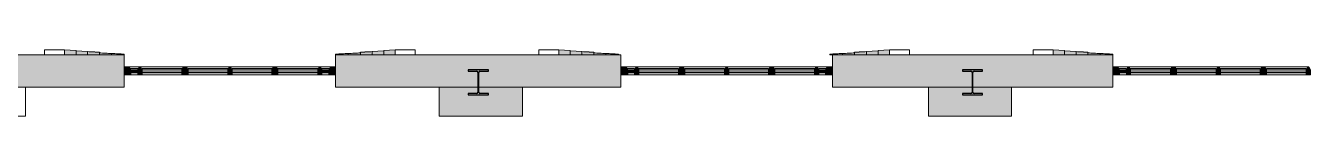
# Model space of a CAD drawing. Header units: inches. Extents: x -3598 to -1628, y -3458 to -206.
# Drawn here: x -3184 to -2675, y -238 to -212 of the extents above; entities that cross this region are included whole.
import ezdxf

# ---------------------------------------------------------------- set-up
doc = ezdxf.new("R2010")
doc.units = ezdxf.units.IN
doc.header["$MEASUREMENT"] = 0
for name, color, linetype, lineweight in [('A-GLAZ-CURT', 52, 'Continuous', 13), ('A-GLAZ-CWMG', 51, 'Continuous', 13), ('A-WALL', 113, 'Continuous', 13), ('A-WALL-PATT', 111, 'Continuous', 13), ('I-WALL', 2, 'Continuous', 13), ('S-COLS', 52, 'Continuous', 13)]:
    doc.layers.add(name, color=color, linetype=linetype, lineweight=lineweight)

# ---------------------------------------------------------------- blocks, each defined once
blk = doc.blocks.new('_STL - Column - W Shape - 2017v1 - W10x39-1513825-MEZZANINE - CAD')
at = {"layer": 'S-COLS'}
blk.add_hatch(color=130, dxfattribs=at).paths.add_polyline_path([(-4, -4.96), (3.99, -4.96), (3.99, -4.43), (0.66, -4.43), (0.31, -4.28), (0.16, -3.93), (0.16, 3.93), (0.31, 4.28), (0.66, 4.43), (3.99, 4.43), (3.99, 4.96), (-4, 4.96), (-4, 4.43), (-0.66, 4.43), (-0.31, 4.28), (-0.16, 3.93), (-0.16, -3.93), (-0.31, -4.28), (-0.66, -4.43), (-4, -4.43)], flags=0)
at = {"layer": 'S-COLS', "color": 253, "lineweight": 25}
for p, q in [((3.99, 4.96), (-4, 4.96)), ((-4, 4.96), (-4, 4.43)), ((-4, 4.43), (-0.66, 4.43)), ((-0.16, 3.93), (-0.16, -3.93)), ((0.16, -3.93), (0.16, 3.93)), ((0.66, 4.43), (3.99, 4.43)), ((3.99, 4.43), (3.99, 4.96)), ((-0.66, -4.43), (-4, -4.43)), ((-4, -4.43), (-4, -4.96)), ((-4, -4.96), (3.99, -4.96)), ((3.99, -4.43), (0.66, -4.43)), ((3.99, -4.96), (3.99, -4.43))]:
    blk.add_line(p, q, dxfattribs=at)
for centre, start, end in [((-0.66, 3.93), 0, 90), ((0.66, 3.93), 90, 180), ((-0.66, -3.93), 270, 0), ((0.66, -3.93), 180, 270)]:
    blk.add_arc(centre, 0.5, start, end, dxfattribs=at)
blk = doc.blocks.new('15830016-STRUCT_MARTINEZ-MOORE_CENTRAL_v2018_rvt-1-MEZZANINE - CAD')
at = {"color": 250, "lineweight": 13}
for p in [(-3004.4, -224.64), (-2808.4, -224.64)]:
    blk.add_blockref('_STL - Column - W Shape - 2017v1 - W10x39-1513825-MEZZANINE - CAD', p, dxfattribs=at)
blk = doc.blocks.new('ws129 - ws1-512933-MEZZANINE - CAD')
at = {"layer": 'A-WALL', "lineweight": 20}
h = blk.add_hatch(color=10, dxfattribs=at)
h.paths.add_polyline_path([(-2776.44, -213.64), (-2771.93, -213.64), (-2771.93, -211.89), (-2776.44, -211.64)], flags=0)
h.paths.add_polyline_path([(-2649.87, -213.64), (-2645.35, -213.64), (-2645.35, -211.64), (-2649.87, -211.89), (-2649.87, -212.14)], flags=0)
h = blk.add_hatch(color=10, dxfattribs=at)
h.paths.add_polyline_path([(-2771.93, -213.64), (-2767.33, -213.64), (-2767.33, -212.39), (-2771.93, -212.14)], flags=0)
h.paths.add_polyline_path([(-2654.46, -213.64), (-2649.87, -213.64), (-2649.87, -212.14), (-2654.46, -212.39)], flags=0)
h = blk.add_hatch(color=10, dxfattribs=at)
h.paths.add_polyline_path([(-2767.33, -213.64), (-2762.63, -213.64), (-2762.63, -212.64), (-2767.33, -212.39)], flags=0)
h.paths.add_polyline_path([(-2659.16, -213.64), (-2654.46, -213.64), (-2654.46, -212.39), (-2659.16, -212.64)], flags=0)
h = blk.add_hatch(color=10, dxfattribs=at)
h.paths.add_polyline_path([(-2762.63, -213.64), (-2757.81, -213.64), (-2757.81, -213.14), (-2762.63, -212.89)], flags=0)
h.paths.add_polyline_path([(-2663.98, -213.64), (-2659.16, -213.64), (-2659.16, -212.89), (-2663.98, -213.14)], flags=0)
h = blk.add_hatch(color=10, dxfattribs=at)
h.paths.add_polyline_path([(-2757.81, -213.64), (-2752.81, -213.64), (-2752.81, -213.39), (-2757.81, -213.14)], flags=0)
h.paths.add_polyline_path([(-2668.98, -213.64), (-2663.98, -213.64), (-2663.98, -213.14), (-2668.98, -213.39)], flags=0)
for p, q in [((-2784.4, -211.64), (-2784.4, -213.64)), ((-2784.4, -213.64), (-2784.4, -211.64)), ((-2776.44, -211.64), (-2784.4, -211.64)), ((-2784.4, -213.64), (-2784.4, -212.52)), ((-2776.44, -211.64), (-2776.44, -213.64)), ((-2771.93, -212.14), (-2771.93, -211.89)), ((-2771.93, -213.64), (-2771.93, -212.14)), ((-2771.93, -212.14), (-2771.93, -213.64)), ((-2767.33, -213.64), (-2767.33, -212.39)), ((-2767.33, -212.39), (-2767.33, -213.64)), ((-2764.98, -212.52), (-2764.4, -212.52)), ((-2762.63, -213.64), (-2762.63, -212.64)), ((-2762.63, -212.89), (-2762.63, -213.64)), ((-2757.81, -213.64), (-2757.81, -213.14)), ((-2757.81, -213.14), (-2757.81, -213.64)), ((-2752.81, -213.64), (-2752.81, -213.39)), ((-2668.98, -213.39), (-2668.98, -213.64)), ((-2663.98, -213.14), (-2663.98, -213.64)), ((-2663.98, -213.64), (-2663.98, -213.14)), ((-2659.16, -212.64), (-2659.16, -213.64)), ((-2659.16, -213.64), (-2659.16, -212.89)), ((-2657.4, -212.52), (-2656.81, -212.52)), ((-2654.46, -212.39), (-2654.46, -213.64)), ((-2654.46, -213.64), (-2654.46, -212.39)), ((-2649.87, -211.89), (-2649.87, -212.14)), ((-2649.87, -212.14), (-2649.87, -213.64)), ((-2649.87, -213.64), (-2649.87, -212.14)), ((-2645.35, -213.64), (-2645.35, -211.64)), ((-2637.4, -211.64), (-2645.35, -211.64)), ((-2637.4, -213.64), (-2637.4, -211.64)), ((-2637.4, -211.64), (-2637.4, -213.64)), ((-2637.4, -212.52), (-2637.4, -213.64)), ((-2776.44, -213.64), (-2771.93, -213.64)), ((-2771.93, -213.64), (-2767.33, -213.64)), ((-2767.33, -213.64), (-2762.63, -213.64)), ((-2762.63, -213.64), (-2757.81, -213.64)), ((-2757.81, -213.64), (-2752.81, -213.64)), ((-2668.98, -213.64), (-2663.98, -213.64)), ((-2663.98, -213.64), (-2659.16, -213.64)), ((-2659.16, -213.64), (-2654.46, -213.64)), ((-2654.46, -213.64), (-2649.87, -213.64)), ((-2649.87, -213.64), (-2645.35, -213.64))]:
    blk.add_line(p, q, dxfattribs=at)
at = {"layer": 'A-WALL', "lineweight": 20, "flags": 128}
for points in [[(-2771.93, -211.89), (-2774.18, -211.77), (-2776.44, -211.64)], [(-2767.33, -212.39), (-2769.63, -212.27), (-2771.93, -212.14)], [(-2649.87, -212.14), (-2652.17, -212.27), (-2654.46, -212.39)], [(-2645.35, -211.64), (-2647.61, -211.77), (-2649.87, -211.89)]]:
    blk.add_lwpolyline(points, dxfattribs=at)
at = {"layer": 'A-WALL', "lineweight": 20}
for points in [[(-2762.63, -212.64), (-2763.41, -212.6), (-2764.98, -212.52), (-2766.54, -212.43), (-2767.33, -212.39)], [(-2757.81, -213.14), (-2758.61, -213.1), (-2760.22, -213.02), (-2761.83, -212.93), (-2762.63, -212.89)], [(-2752.81, -213.39), (-2753.64, -213.35), (-2755.31, -213.27), (-2756.97, -213.18), (-2757.81, -213.14)], [(-2663.98, -213.14), (-2664.82, -213.18), (-2666.49, -213.27), (-2668.15, -213.35), (-2668.98, -213.39)], [(-2659.16, -212.89), (-2659.96, -212.93), (-2661.57, -213.02), (-2663.18, -213.1), (-2663.98, -213.14)], [(-2654.46, -212.39), (-2655.25, -212.43), (-2656.81, -212.52), (-2658.38, -212.6), (-2659.16, -212.64)]]:
    blk.add_open_spline(points, degree=3, dxfattribs=at)
blk = doc.blocks.new('ws130 - ws1-513030-MEZZANINE - CAD')
at = {"layer": 'A-WALL', "lineweight": 20}
h = blk.add_hatch(color=10, dxfattribs=at)
h.paths.add_polyline_path([(-2972.44, -213.64), (-2967.93, -213.64), (-2967.93, -211.89), (-2972.44, -211.64)], flags=0)
h.paths.add_polyline_path([(-2845.87, -213.64), (-2841.35, -213.64), (-2841.35, -211.64), (-2845.87, -211.89), (-2845.87, -212.14)], flags=0)
h = blk.add_hatch(color=10, dxfattribs=at)
h.paths.add_polyline_path([(-2967.93, -213.64), (-2963.33, -213.64), (-2963.33, -212.39), (-2967.93, -212.14)], flags=0)
h.paths.add_polyline_path([(-2850.46, -213.64), (-2845.87, -213.64), (-2845.87, -212.14), (-2850.46, -212.39)], flags=0)
h = blk.add_hatch(color=10, dxfattribs=at)
h.paths.add_polyline_path([(-2963.33, -213.64), (-2958.63, -213.64), (-2958.63, -212.64), (-2963.33, -212.39)], flags=0)
h.paths.add_polyline_path([(-2855.16, -213.64), (-2850.46, -213.64), (-2850.46, -212.39), (-2855.16, -212.64)], flags=0)
h = blk.add_hatch(color=10, dxfattribs=at)
h.paths.add_polyline_path([(-2958.63, -213.64), (-2953.81, -213.64), (-2953.81, -213.14), (-2958.63, -212.89)], flags=0)
h.paths.add_polyline_path([(-2859.98, -213.64), (-2855.16, -213.64), (-2855.16, -212.89), (-2859.98, -213.14)], flags=0)
h = blk.add_hatch(color=10, dxfattribs=at)
h.paths.add_polyline_path([(-2953.81, -213.64), (-2948.81, -213.64), (-2948.81, -213.39), (-2953.81, -213.14)], flags=0)
h.paths.add_polyline_path([(-2864.98, -213.64), (-2859.98, -213.64), (-2859.98, -213.14), (-2864.98, -213.39)], flags=0)
for p, q in [((-2980.4, -211.64), (-2980.4, -213.64)), ((-2980.4, -213.64), (-2980.4, -211.64)), ((-2972.44, -211.64), (-2980.4, -211.64)), ((-2980.4, -213.64), (-2980.4, -212.52)), ((-2972.44, -211.64), (-2972.44, -213.64)), ((-2967.93, -212.14), (-2967.93, -211.89)), ((-2967.93, -213.64), (-2967.93, -212.14)), ((-2967.93, -212.14), (-2967.93, -213.64)), ((-2963.33, -213.64), (-2963.33, -212.39)), ((-2963.33, -212.39), (-2963.33, -213.64)), ((-2960.98, -212.52), (-2960.4, -212.52)), ((-2958.63, -213.64), (-2958.63, -212.64)), ((-2958.63, -212.89), (-2958.63, -213.64)), ((-2953.81, -213.64), (-2953.81, -213.14)), ((-2953.81, -213.14), (-2953.81, -213.64)), ((-2948.81, -213.64), (-2948.81, -213.39)), ((-2864.98, -213.39), (-2864.98, -213.64)), ((-2859.98, -213.14), (-2859.98, -213.64)), ((-2859.98, -213.64), (-2859.98, -213.14)), ((-2855.16, -212.64), (-2855.16, -213.64)), ((-2855.16, -213.64), (-2855.16, -212.89)), ((-2853.4, -212.52), (-2852.81, -212.52)), ((-2850.46, -212.39), (-2850.46, -213.64)), ((-2850.46, -213.64), (-2850.46, -212.39)), ((-2845.87, -211.89), (-2845.87, -212.14)), ((-2845.87, -212.14), (-2845.87, -213.64)), ((-2845.87, -213.64), (-2845.87, -212.14)), ((-2841.35, -213.64), (-2841.35, -211.64)), ((-2833.4, -211.64), (-2841.35, -211.64)), ((-2833.4, -213.64), (-2833.4, -211.64)), ((-2833.4, -211.64), (-2833.4, -213.64)), ((-2833.4, -212.52), (-2833.4, -213.64)), ((-2972.44, -213.64), (-2967.93, -213.64)), ((-2967.93, -213.64), (-2963.33, -213.64)), ((-2963.33, -213.64), (-2958.63, -213.64)), ((-2958.63, -213.64), (-2953.81, -213.64)), ((-2953.81, -213.64), (-2948.81, -213.64)), ((-2864.98, -213.64), (-2859.98, -213.64)), ((-2859.98, -213.64), (-2855.16, -213.64)), ((-2855.16, -213.64), (-2850.46, -213.64)), ((-2850.46, -213.64), (-2845.87, -213.64)), ((-2845.87, -213.64), (-2841.35, -213.64))]:
    blk.add_line(p, q, dxfattribs=at)
at = {"layer": 'A-WALL', "lineweight": 20, "flags": 128}
for points in [[(-2967.93, -211.89), (-2970.18, -211.77), (-2972.44, -211.64)], [(-2963.33, -212.39), (-2965.63, -212.27), (-2967.93, -212.14)], [(-2845.87, -212.14), (-2848.17, -212.27), (-2850.46, -212.39)], [(-2841.35, -211.64), (-2843.61, -211.77), (-2845.87, -211.89)]]:
    blk.add_lwpolyline(points, dxfattribs=at)
at = {"layer": 'A-WALL', "lineweight": 20}
for points in [[(-2958.63, -212.64), (-2959.41, -212.6), (-2960.98, -212.52), (-2962.54, -212.43), (-2963.33, -212.39)], [(-2953.81, -213.14), (-2954.61, -213.1), (-2956.22, -213.02), (-2957.83, -212.93), (-2958.63, -212.89)], [(-2948.81, -213.39), (-2949.64, -213.35), (-2951.31, -213.27), (-2952.97, -213.18), (-2953.81, -213.14)], [(-2859.98, -213.14), (-2860.82, -213.18), (-2862.49, -213.27), (-2864.15, -213.35), (-2864.98, -213.39)], [(-2855.16, -212.89), (-2855.96, -212.93), (-2857.57, -213.02), (-2859.18, -213.1), (-2859.98, -213.14)], [(-2850.46, -212.39), (-2851.25, -212.43), (-2852.81, -212.52), (-2854.38, -212.6), (-2855.16, -212.64)]]:
    blk.add_open_spline(points, degree=3, dxfattribs=at)
blk = doc.blocks.new('ws131 - ws1-513127-MEZZANINE - CAD')
at = {"layer": 'A-WALL', "lineweight": 20}
h = blk.add_hatch(color=10, dxfattribs=at)
h.paths.add_polyline_path([(-3168.44, -213.64), (-3163.93, -213.64), (-3163.93, -211.89), (-3168.44, -211.64)], flags=0)
h.paths.add_polyline_path([(-3041.87, -213.64), (-3037.35, -213.64), (-3037.35, -211.64), (-3041.87, -211.89), (-3041.87, -212.14)], flags=0)
h = blk.add_hatch(color=10, dxfattribs=at)
h.paths.add_polyline_path([(-3163.93, -213.64), (-3159.33, -213.64), (-3159.33, -212.39), (-3163.93, -212.14)], flags=0)
h.paths.add_polyline_path([(-3046.46, -213.64), (-3041.87, -213.64), (-3041.87, -212.14), (-3046.46, -212.39)], flags=0)
h = blk.add_hatch(color=10, dxfattribs=at)
h.paths.add_polyline_path([(-3159.33, -213.64), (-3154.63, -213.64), (-3154.63, -212.64), (-3159.33, -212.39)], flags=0)
h.paths.add_polyline_path([(-3051.16, -213.64), (-3046.46, -213.64), (-3046.46, -212.39), (-3051.16, -212.64)], flags=0)
h = blk.add_hatch(color=10, dxfattribs=at)
h.paths.add_polyline_path([(-3154.63, -213.64), (-3149.81, -213.64), (-3149.81, -213.14), (-3154.63, -212.89)], flags=0)
h.paths.add_polyline_path([(-3055.98, -213.64), (-3051.16, -213.64), (-3051.16, -212.89), (-3055.98, -213.14)], flags=0)
h = blk.add_hatch(color=10, dxfattribs=at)
h.paths.add_polyline_path([(-3149.67, -213.64), (-3144.81, -213.64), (-3144.81, -213.39), (-3149.81, -213.14), (-3149.81, -213.64)], flags=0)
h.paths.add_polyline_path([(-3060.98, -213.64), (-3055.98, -213.64), (-3055.98, -213.14), (-3060.98, -213.39)], flags=0)
for p, q in [((-3176.4, -211.64), (-3176.4, -213.64)), ((-3176.4, -213.64), (-3176.4, -211.64)), ((-3168.44, -211.64), (-3176.4, -211.64)), ((-3176.4, -213.64), (-3176.4, -212.52)), ((-3168.44, -211.64), (-3168.44, -213.64)), ((-3163.93, -212.14), (-3163.93, -211.89)), ((-3163.93, -213.64), (-3163.93, -212.14)), ((-3163.93, -212.14), (-3163.93, -213.64)), ((-3159.33, -213.64), (-3159.33, -212.39)), ((-3159.33, -212.39), (-3159.33, -213.64)), ((-3156.98, -212.52), (-3156.4, -212.52)), ((-3154.63, -213.64), (-3154.63, -212.64)), ((-3154.63, -212.89), (-3154.63, -213.64)), ((-3149.81, -213.64), (-3149.81, -213.14)), ((-3149.81, -213.14), (-3149.81, -213.64)), ((-3144.81, -213.64), (-3144.81, -213.39)), ((-3060.98, -213.39), (-3060.98, -213.64)), ((-3055.98, -213.14), (-3055.98, -213.64)), ((-3055.98, -213.64), (-3055.98, -213.14)), ((-3051.16, -212.64), (-3051.16, -213.64)), ((-3051.16, -213.64), (-3051.16, -212.89)), ((-3049.4, -212.52), (-3048.81, -212.52)), ((-3046.46, -212.39), (-3046.46, -213.64)), ((-3046.46, -213.64), (-3046.46, -212.39)), ((-3041.87, -211.89), (-3041.87, -212.14)), ((-3041.87, -212.14), (-3041.87, -213.64)), ((-3041.87, -213.64), (-3041.87, -212.14)), ((-3037.35, -213.64), (-3037.35, -211.64)), ((-3029.4, -211.64), (-3037.35, -211.64)), ((-3029.4, -213.64), (-3029.4, -211.64)), ((-3029.4, -211.64), (-3029.4, -213.64)), ((-3029.4, -212.52), (-3029.4, -213.64)), ((-3168.44, -213.64), (-3163.93, -213.64)), ((-3163.93, -213.64), (-3159.33, -213.64)), ((-3159.33, -213.64), (-3154.63, -213.64)), ((-3154.63, -213.64), (-3149.81, -213.64)), ((-3149.81, -213.64), (-3144.81, -213.64)), ((-3060.98, -213.64), (-3055.98, -213.64)), ((-3055.98, -213.64), (-3051.16, -213.64)), ((-3051.16, -213.64), (-3046.46, -213.64)), ((-3046.46, -213.64), (-3041.87, -213.64)), ((-3041.87, -213.64), (-3037.35, -213.64))]:
    blk.add_line(p, q, dxfattribs=at)
at = {"layer": 'A-WALL', "lineweight": 20, "flags": 128}
for points in [[(-3163.93, -211.89), (-3166.18, -211.77), (-3168.44, -211.64)], [(-3159.33, -212.39), (-3161.63, -212.27), (-3163.93, -212.14)], [(-3041.87, -212.14), (-3044.17, -212.27), (-3046.46, -212.39)], [(-3037.35, -211.64), (-3039.61, -211.77), (-3041.87, -211.89)]]:
    blk.add_lwpolyline(points, dxfattribs=at)
at = {"layer": 'A-WALL', "lineweight": 20}
for points in [[(-3154.63, -212.64), (-3155.41, -212.6), (-3156.98, -212.52), (-3158.54, -212.43), (-3159.33, -212.39)], [(-3149.81, -213.14), (-3150.61, -213.1), (-3152.22, -213.02), (-3153.83, -212.93), (-3154.63, -212.89)], [(-3144.81, -213.39), (-3145.64, -213.35), (-3147.31, -213.27), (-3148.97, -213.18), (-3149.81, -213.14)], [(-3055.98, -213.14), (-3056.82, -213.18), (-3058.49, -213.27), (-3060.15, -213.35), (-3060.98, -213.39)], [(-3051.16, -212.89), (-3051.96, -212.93), (-3053.57, -213.02), (-3055.18, -213.1), (-3055.98, -213.14)], [(-3046.46, -212.39), (-3047.25, -212.43), (-3048.81, -212.52), (-3050.38, -212.6), (-3051.16, -212.64)]]:
    blk.add_open_spline(points, degree=3, dxfattribs=at)
blk = doc.blocks.new('System Panel - Winco Glass-383972-MEZZANINE - CAD')
at = {"layer": 'A-GLAZ-CURT', "lineweight": 9}
blk.add_hatch(color=90, dxfattribs=at).paths.add_polyline_path([(4.78, 0), (2.05, 0), (2.05, -1), (4.78, -1)], flags=0)
at = {"layer": 'A-GLAZ-CURT', "lineweight": 20}
for p, q in [((4.78, 0), (2.05, 0)), ((2.05, 0), (2.05, -1)), ((4.78, -1), (4.78, 0)), ((2.05, -1), (4.78, -1))]:
    blk.add_line(p, q, dxfattribs=at)
blk = doc.blocks.new('System Panel - Winco Glass-383973-MEZZANINE - CAD')
at = {"layer": 'A-GLAZ-CURT', "lineweight": 9}
blk.add_hatch(color=90, dxfattribs=at).paths.add_polyline_path([(7.89, 0), (-7.89, 0), (-7.89, -1), (7.89, -1)], flags=0)
at = {"layer": 'A-GLAZ-CURT', "lineweight": 20}
for p, q in [((7.89, 0), (-7.89, 0)), ((-7.89, 0), (-7.89, -1)), ((7.89, -1), (7.89, 0)), ((-7.89, -1), (7.89, -1))]:
    blk.add_line(p, q, dxfattribs=at)
blk = doc.blocks.new('System Panel - Winco Glass-383974-MEZZANINE - CAD')
at = {"layer": 'A-GLAZ-CURT', "lineweight": 9}
blk.add_hatch(color=90, dxfattribs=at).paths.add_polyline_path([(7.89, 0), (-7.89, 0), (-7.89, -1), (7.89, -1)], flags=0)
at = {"layer": 'A-GLAZ-CURT', "lineweight": 20}
for p, q in [((7.89, 0), (-7.89, 0)), ((-7.89, 0), (-7.89, -1)), ((7.89, -1), (7.89, 0)), ((-7.89, -1), (7.89, -1))]:
    blk.add_line(p, q, dxfattribs=at)
blk = doc.blocks.new('System Panel - Winco Glass-383979-MEZZANINE - CAD')
at = {"layer": 'A-GLAZ-CURT', "lineweight": 9}
blk.add_hatch(color=90, dxfattribs=at).paths.add_polyline_path([(7.89, 0), (-7.89, 0), (-7.89, -1), (7.89, -1)], flags=0)
at = {"layer": 'A-GLAZ-CURT', "lineweight": 20}
for p, q in [((7.89, 0), (-7.89, 0)), ((-7.89, 0), (-7.89, -1)), ((7.89, -1), (7.89, 0)), ((-7.89, -1), (7.89, -1))]:
    blk.add_line(p, q, dxfattribs=at)
blk = doc.blocks.new('System Panel - Winco Glass-383980-MEZZANINE - CAD')
at = {"layer": 'A-GLAZ-CURT', "lineweight": 9}
blk.add_hatch(color=90, dxfattribs=at).paths.add_polyline_path([(7.89, 0), (-7.89, 0), (-7.89, -1), (7.89, -1)], flags=0)
at = {"layer": 'A-GLAZ-CURT', "lineweight": 20}
for p, q in [((7.89, 0), (-7.89, 0)), ((-7.89, 0), (-7.89, -1)), ((7.89, -1), (7.89, 0)), ((-7.89, -1), (7.89, -1))]:
    blk.add_line(p, q, dxfattribs=at)
blk = doc.blocks.new('System Panel - Winco Glass-383982-MEZZANINE - CAD')
at = {"layer": 'A-GLAZ-CURT', "lineweight": 9}
blk.add_hatch(color=90, dxfattribs=at).paths.add_polyline_path([(-2.05, 0), (-4.78, 0), (-4.78, -1), (-2.05, -1)], flags=0)
at = {"layer": 'A-GLAZ-CURT', "lineweight": 20}
for p, q in [((-2.05, 0), (-4.78, 0)), ((-4.78, 0), (-4.78, -1)), ((-2.05, -1), (-2.05, 0)), ((-4.78, -1), (-2.05, -1))]:
    blk.add_line(p, q, dxfattribs=at)
blk = doc.blocks.new('Rectangular Mullion - Winco Accent Full-Large-384026-MEZZANINE - CAD')
at = {"layer": 'A-GLAZ-CWMG', "lineweight": 9}
blk.add_hatch(color=90, dxfattribs=at).paths.add_polyline_path([(-1.22, 2), (1.22, 2), (1.22, 0), (0.64, -1.25), (-0.64, -1.25), (-1.22, 0)], flags=0)
at = {"layer": 'A-GLAZ-CWMG', "lineweight": 20}
for p, q in [((-1.22, 2), (1.22, 2)), ((-1.22, 0), (-1.22, 2)), ((-0.64, -1.25), (-1.22, 0)), ((1.22, 0), (0.64, -1.25)), ((1.22, 2), (1.22, 0)), ((0.64, -1.25), (-0.64, -1.25))]:
    blk.add_line(p, q, dxfattribs=at)
blk = doc.blocks.new('Rectangular Mullion - Winco Accent Full-Large-384027-MEZZANINE - CAD')
at = {"layer": 'A-GLAZ-CWMG', "lineweight": 9}
blk.add_hatch(color=90, dxfattribs=at).paths.add_polyline_path([(-1.22, 2), (1.22, 2), (1.22, 0), (0.64, -1.25), (-0.64, -1.25), (-1.22, 0)], flags=0)
at = {"layer": 'A-GLAZ-CWMG', "lineweight": 20}
for p, q in [((-1.22, 2), (1.22, 2)), ((-1.22, 0), (-1.22, 2)), ((-0.64, -1.25), (-1.22, 0)), ((1.22, 0), (0.64, -1.25)), ((1.22, 2), (1.22, 0)), ((0.64, -1.25), (-0.64, -1.25))]:
    blk.add_line(p, q, dxfattribs=at)
blk = doc.blocks.new('Rectangular Mullion - Winco Accent Full-383992-MEZZANINE - CAD')
at = {"layer": 'A-GLAZ-CWMG', "lineweight": 9}
blk.add_hatch(color=90, dxfattribs=at).paths.add_polyline_path([(0.84, 0), (0.26, -1.25), (-0.26, -1.25), (-0.84, 0), (-0.84, 2), (0.84, 2)], flags=0)
at = {"layer": 'A-GLAZ-CWMG', "lineweight": 20}
for p, q in [((-0.84, 2), (0.84, 2)), ((-0.84, 0), (-0.84, 2)), ((-0.26, -1.25), (-0.84, 0)), ((0.84, 0), (0.26, -1.25)), ((0.84, 2), (0.84, 0)), ((0.26, -1.25), (-0.26, -1.25))]:
    blk.add_line(p, q, dxfattribs=at)
blk = doc.blocks.new('Rectangular Mullion - Winco Accent Full-384028-MEZZANINE - CAD')
at = {"layer": 'A-GLAZ-CWMG', "lineweight": 9}
blk.add_hatch(color=90, dxfattribs=at).paths.add_polyline_path([(0.84, 2), (0.84, 0), (0.26, -1.25), (-0.26, -1.25), (-0.84, 0), (-0.84, 2)], flags=0)
at = {"layer": 'A-GLAZ-CWMG', "lineweight": 20}
for p, q in [((-0.84, 2), (0.84, 2)), ((-0.84, 0), (-0.84, 2)), ((-0.26, -1.25), (-0.84, 0)), ((0.84, 0), (0.26, -1.25)), ((0.84, 2), (0.84, 0)), ((0.26, -1.25), (-0.26, -1.25))]:
    blk.add_line(p, q, dxfattribs=at)
blk = doc.blocks.new('Rectangular Mullion - Winco Accent Full-384029-MEZZANINE - CAD')
at = {"layer": 'A-GLAZ-CWMG', "lineweight": 9}
blk.add_hatch(color=90, dxfattribs=at).paths.add_polyline_path([(0.84, 2), (0.84, 0), (0.26, -1.25), (-0.26, -1.25), (-0.84, 0), (-0.84, 2)], flags=0)
at = {"layer": 'A-GLAZ-CWMG', "lineweight": 20}
for p, q in [((-0.84, 2), (0.84, 2)), ((-0.84, 0), (-0.84, 2)), ((-0.26, -1.25), (-0.84, 0)), ((0.84, 0), (0.26, -1.25)), ((0.84, 2), (0.84, 0)), ((0.26, -1.25), (-0.26, -1.25))]:
    blk.add_line(p, q, dxfattribs=at)
blk = doc.blocks.new('Rectangular Mullion - Winco Accent Full-Large-383998-MEZZANINE - CAD')
at = {"layer": 'A-GLAZ-CWMG', "lineweight": 9}
for p, q in [((-1638.83, -769.89), (-1638.83, -767.15)), ((-1635.58, -766.57), (-1635.58, -770.65))]:
    blk.add_line(p, q, dxfattribs=at)
blk = doc.blocks.new('Rectangular Mullion - Winco Accent Full-Large-383999-MEZZANINE - CAD')
at = {"layer": 'A-GLAZ-CWMG', "lineweight": 9}
for p, q in [((-1638.83, -747.26), (-1638.83, -731.48)), ((-1635.58, -730.9), (-1635.58, -747.84))]:
    blk.add_line(p, q, dxfattribs=at)
blk = doc.blocks.new('Rectangular Mullion - Winco Accent Full-Large-V38-MEZZANINE - CAD')
at = {"layer": 'A-GLAZ-CWMG', "lineweight": 9}
for p, q in [((-1638.83, -729.8), (-1638.83, -714.03)), ((-1635.58, -713.44), (-1635.58, -730.38))]:
    blk.add_line(p, q, dxfattribs=at)
blk = doc.blocks.new('Rectangular Mullion - Winco Accent Full-Large-384000-MEZZANINE - CAD')
at = {"layer": 'A-GLAZ-CWMG', "lineweight": 9}
for p, q in [((-1638.83, -694.13), (-1638.83, -691.39)), ((-1635.58, -690.63), (-1635.58, -694.71))]:
    blk.add_line(p, q, dxfattribs=at)
blk = doc.blocks.new('Rectangular Mullion - Winco Accent Full_Left-Large-V44-MEZZANINE - CAD')
at = {"layer": 'A-GLAZ-CWMG', "lineweight": 9}
blk.add_hatch(color=90, dxfattribs=at).paths.add_polyline_path([(-3144.81, -221.64), (-3142.14, -221.64), (-3142.14, -219.64), (-3142.9, -218.39), (-3144.81, -218.39)], flags=0)
at = {"layer": 'A-GLAZ-CWMG', "lineweight": 20}
for p, q in [((-3144.81, -218.39), (-3144.81, -221.64)), ((-3142.9, -218.39), (-3144.81, -218.39)), ((-3144.81, -221.64), (-3142.14, -221.64)), ((-3142.14, -221.64), (-3142.14, -219.64))]:
    blk.add_line(p, q, dxfattribs=at)
blk.add_arc((-2787.79, -3.08), 415.29, 211.2289, 211.4308, dxfattribs=at)
blk = doc.blocks.new('Rectangular Mullion - Winco Accent Full_Left-Large-V45-MEZZANINE - CAD')
at = {"layer": 'A-GLAZ-CWMG', "lineweight": 9}
blk.add_hatch(color=90, dxfattribs=at).paths.add_polyline_path([(-3060.98, -221.64), (-3060.98, -218.39), (-3062.89, -218.39), (-3063.65, -219.64), (-3063.65, -221.64)], flags=0)
at = {"layer": 'A-GLAZ-CWMG', "lineweight": 20}
for p, q in [((-3060.98, -218.39), (-3062.89, -218.39)), ((-3060.98, -221.64), (-3060.98, -218.39)), ((-3063.65, -219.64), (-3063.65, -221.64)), ((-3063.65, -221.64), (-3060.98, -221.64))]:
    blk.add_line(p, q, dxfattribs=at)
blk.add_arc((-3418, -3.08), 415.29, 328.5692, 328.7711, dxfattribs=at)
blk = doc.blocks.new('Rectangular Mullion - Winco Accent Half-384022-MEZZANINE - CAD')
at = {"layer": 'A-GLAZ-CWMG', "lineweight": 9}
for p, q in [((-3262.39, -219.64), (-3262.39, -219.14)), ((-3262.39, -219.14), (-3259.34, -219.14)), ((-3259.65, -220.89), (-3262.39, -220.89))]:
    blk.add_line(p, q, dxfattribs=at)
blk = doc.blocks.new('Rectangular Mullion - Winco Accent Half-384023-MEZZANINE - CAD')
at = {"layer": 'A-GLAZ-CWMG', "lineweight": 9}
for p, q in [((-3298.05, -219.64), (-3298.05, -219.14)), ((-3298.05, -219.14), (-3282.28, -219.14)), ((-3282.28, -220.89), (-3298.05, -220.89)), ((-3282.28, -219.14), (-3282.28, -219.64))]:
    blk.add_line(p, q, dxfattribs=at)
blk = doc.blocks.new('Rectangular Mullion - Winco Accent Half-384024-MEZZANINE - CAD')
at = {"layer": 'A-GLAZ-CWMG', "lineweight": 9}
for p, q in [((-3338.45, -219.14), (-3335.41, -219.14)), ((-3335.41, -220.89), (-3338.14, -220.89)), ((-3335.41, -219.14), (-3335.41, -219.64))]:
    blk.add_line(p, q, dxfattribs=at)
blk = doc.blocks.new('Rectangular Mullion - Winco Accent Full_Left-Large-V46-MEZZANINE - CAD')
at = {"layer": 'A-GLAZ-CWMG', "lineweight": 9}
blk.add_hatch(color=90, dxfattribs=at).paths.add_polyline_path([(-2947.81, -221.64), (-2945.14, -221.64), (-2945.14, -219.64), (-2945.9, -218.39), (-2947.81, -218.39)], flags=0)
at = {"layer": 'A-GLAZ-CWMG', "lineweight": 20}
for p, q in [((-2947.81, -218.39), (-2947.81, -221.64)), ((-2945.9, -218.39), (-2947.81, -218.39)), ((-2947.81, -221.64), (-2945.14, -221.64)), ((-2945.14, -221.64), (-2945.14, -219.64))]:
    blk.add_line(p, q, dxfattribs=at)
blk.add_arc((-2590.79, -3.08), 415.29, 211.2289, 211.4308, dxfattribs=at)
blk = doc.blocks.new('Rectangular Mullion - Winco Accent Full_Left-Large-V47-MEZZANINE - CAD')
at = {"layer": 'A-GLAZ-CWMG', "lineweight": 9}
blk.add_hatch(color=90, dxfattribs=at).paths.add_polyline_path([(-2863.98, -221.64), (-2863.98, -218.39), (-2865.89, -218.39), (-2866.65, -219.64), (-2866.65, -221.64)], flags=0)
at = {"layer": 'A-GLAZ-CWMG', "lineweight": 20}
for p, q in [((-2863.98, -218.39), (-2865.89, -218.39)), ((-2863.98, -221.64), (-2863.98, -218.39)), ((-2866.65, -219.64), (-2866.65, -221.64)), ((-2866.65, -221.64), (-2863.98, -221.64))]:
    blk.add_line(p, q, dxfattribs=at)
blk.add_arc((-3221, -3.08), 415.29, 328.5692, 328.7711, dxfattribs=at)
blk = doc.blocks.new('Rectangular Mullion - Winco Accent Full_Left-Large-V48-MEZZANINE - CAD')
at = {"layer": 'A-GLAZ-CWMG', "lineweight": 9}
blk.add_hatch(color=90, dxfattribs=at).paths.add_polyline_path([(-2752.81, -221.64), (-2750.14, -221.64), (-2750.14, -219.64), (-2750.9, -218.39), (-2752.81, -218.39)], flags=0)
at = {"layer": 'A-GLAZ-CWMG', "lineweight": 20}
for p, q in [((-2752.81, -218.39), (-2752.81, -221.64)), ((-2750.9, -218.39), (-2752.81, -218.39)), ((-2752.81, -221.64), (-2750.14, -221.64)), ((-2750.14, -221.64), (-2750.14, -219.64))]:
    blk.add_line(p, q, dxfattribs=at)
blk.add_arc((-2395.79, -3.08), 415.29, 211.2289, 211.4308, dxfattribs=at)

msp = doc.modelspace()

# ---------------------------------------------------------------- hatches: boundary and pattern name
at = {"layer": 'A-WALL-PATT', "lineweight": 20}
h = msp.add_hatch(color=10, dxfattribs=at)
h.paths.add_polyline_path([(-3579.52, -226.52), (-3396.56, -226.52), (-3396.56, -220.71), (-3396.7, -220.36), (-3397.06, -220.21), (-3400.39, -220.21), (-3400.39, -219.68), (-3392.4, -219.68), (-3392.4, -220.21), (-3395.74, -220.21), (-3396.09, -220.36), (-3396.24, -220.71), (-3396.24, -226.52), (-3340.81, -226.52), (-3340.81, -213.64), (-3579.52, -213.64)], flags=0)
h.paths.add_polyline_path([(-3256.98, -226.52), (-3200.56, -226.52), (-3200.56, -220.71), (-3200.7, -220.36), (-3201.06, -220.21), (-3204.39, -220.21), (-3204.36, -219.68), (-3196.4, -219.68), (-3196.4, -220.21), (-3199.74, -220.21), (-3200.09, -220.36), (-3200.24, -220.71), (-3200.24, -226.52), (-3144.81, -226.52), (-3144.81, -213.64), (-3256.98, -213.64), (-3256.98, -224.53)], flags=0)
h.paths.add_polyline_path([(-3060.98, -226.52), (-3004.56, -226.52), (-3004.56, -220.71), (-3004.7, -220.36), (-3005.06, -220.21), (-3008.39, -220.21), (-3008.39, -219.68), (-3000.4, -219.68), (-3000.4, -220.21), (-3003.74, -220.21), (-3004.09, -220.36), (-3004.24, -220.71), (-3004.24, -226.52), (-2947.81, -226.52), (-2947.81, -213.64), (-3060.98, -213.64)], flags=0)
h.paths.add_polyline_path([(-2855.39, -226.52), (-2808.56, -226.52), (-2808.56, -220.71), (-2808.7, -220.36), (-2809.06, -220.21), (-2812.39, -220.21), (-2812.39, -219.68), (-2804.4, -219.68), (-2804.4, -220.21), (-2807.74, -220.21), (-2808.09, -220.36), (-2808.24, -220.71), (-2808.24, -226.52), (-2752.81, -226.52), (-2752.81, -213.64), (-2863.98, -213.64), (-2863.98, -226.52)], flags=0)
h.paths.add_polyline_path([(-2668.98, -226.52), (-2612.56, -226.52), (-2612.56, -220.71), (-2612.7, -220.36), (-2613.06, -220.21), (-2616.39, -220.21), (-2616.36, -219.68), (-2608.4, -219.68), (-2608.4, -220.21), (-2611.74, -220.21), (-2612.09, -220.36), (-2612.24, -220.71), (-2612.24, -226.52), (-2556.81, -226.52), (-2556.81, -213.64), (-2668.98, -213.64), (-2668.98, -224.53)], flags=0)
h.paths.add_polyline_path([(-2472.98, -226.52), (-2416.56, -226.52), (-2416.56, -220.71), (-2416.7, -220.36), (-2417.06, -220.21), (-2420.39, -220.21), (-2420.36, -219.68), (-2412.4, -219.68), (-2412.4, -220.21), (-2415.74, -220.21), (-2416.09, -220.36), (-2416.24, -220.71), (-2416.24, -226.52), (-2360.81, -226.52), (-2360.81, -213.64), (-2472.98, -213.64)], flags=0)
h.paths.add_polyline_path([(-2266.84, -226.52), (-2220.56, -226.52), (-2220.56, -220.71), (-2220.7, -220.36), (-2221.06, -220.21), (-2224.39, -220.21), (-2224.36, -219.68), (-2216.4, -219.68), (-2216.4, -220.21), (-2219.74, -220.21), (-2220.09, -220.36), (-2220.24, -220.71), (-2220.24, -226.52), (-2164.81, -226.52), (-2164.81, -213.64), (-2276.98, -213.64), (-2276.98, -226.52)], flags=0)
h.paths.add_polyline_path([(-2080.98, -226.52), (-2024.56, -226.52), (-2024.56, -220.71), (-2024.7, -220.36), (-2025.06, -220.21), (-2028.39, -220.21), (-2028.39, -219.68), (-2020.4, -219.68), (-2020.4, -220.21), (-2023.74, -220.21), (-2024.09, -220.36), (-2024.24, -220.71), (-2024.24, -226.52), (-1968.81, -226.52), (-1968.81, -213.64), (-2080.98, -213.64), (-2080.98, -224.53)], flags=0)
h.paths.add_polyline_path([(-1879.64, -226.52), (-1828.56, -226.52), (-1828.56, -220.71), (-1828.7, -220.36), (-1829.06, -220.21), (-1832.39, -220.21), (-1832.39, -219.68), (-1824.4, -219.68), (-1824.4, -220.21), (-1827.74, -220.21), (-1828.09, -220.36), (-1828.24, -220.71), (-1828.24, -226.52), (-1634.4, -226.52), (-1634.4, -213.64), (-1884.98, -213.64), (-1884.98, -226.52)], flags=0)
for points in [[(-3000.4, -238.14), (-2986.9, -238.14), (-2986.9, -226.52), (-3004.24, -226.52), (-3004.24, -228.57), (-3004.09, -228.92), (-3003.74, -229.07), (-3000.4, -229.07), (-3000.4, -229.6), (-3008.39, -229.6), (-3008.39, -229.07), (-3005.06, -229.07), (-3004.7, -228.92), (-3004.56, -228.57), (-3004.56, -226.52), (-3019.9, -226.52), (-3019.9, -238.14), (-3003.74, -238.14)], [(-2793.44, -238.14), (-2792.9, -238.14), (-2792.9, -226.52), (-2808.24, -226.52), (-2808.24, -228.57), (-2808.09, -228.92), (-2807.74, -229.07), (-2804.4, -229.07), (-2804.4, -229.6), (-2812.39, -229.6), (-2812.39, -229.07), (-2809.06, -229.07), (-2808.7, -228.92), (-2808.56, -228.57), (-2808.56, -226.52), (-2825.9, -226.52), (-2825.9, -238.14), (-2804.4, -238.14)]]:
    msp.add_hatch(color=10, dxfattribs=at).paths.add_polyline_path(points, flags=0)

# ---------------------------------------------------------------- linework, layer by layer
at = {"layer": 'A-WALL', "lineweight": 20}
for p, q in [((-3168.44, -213.64), (-3233.35, -213.64)), ((-3163.93, -213.64), (-3168.44, -213.64)), ((-3154.63, -213.64), (-3163.93, -213.64)), ((-3149.81, -213.64), (-3154.63, -213.64)), ((-3144.81, -213.64), (-3149.81, -213.64)), ((-3144.81, -226.52), (-3144.81, -213.64)), ((-3055.98, -213.64), (-3060.98, -213.64)), ((-3060.98, -213.64), (-3060.98, -226.52)), ((-3051.16, -213.64), (-3055.98, -213.64)), ((-3041.87, -213.64), (-3051.16, -213.64)), ((-3037.35, -213.64), (-3041.87, -213.64)), ((-2972.44, -213.64), (-3037.35, -213.64)), ((-2967.93, -213.64), (-2972.44, -213.64)), ((-2958.63, -213.64), (-2967.93, -213.64)), ((-2953.81, -213.64), (-2958.63, -213.64)), ((-2947.81, -213.64), (-2953.81, -213.64)), ((-2947.81, -226.52), (-2947.81, -213.64)), ((-2859.98, -213.64), (-2863.98, -213.64)), ((-2863.98, -213.64), (-2863.98, -226.52)), ((-2855.16, -213.64), (-2859.98, -213.64)), ((-2845.87, -213.64), (-2855.16, -213.64)), ((-2841.35, -213.64), (-2845.87, -213.64)), ((-2776.44, -213.64), (-2841.35, -213.64)), ((-2771.93, -213.64), (-2776.44, -213.64)), ((-2762.63, -213.64), (-2771.93, -213.64)), ((-2757.81, -213.64), (-2762.63, -213.64)), ((-2752.81, -213.64), (-2757.81, -213.64)), ((-2752.81, -226.52), (-2752.81, -213.64)), ((-3183.9, -226.52), (-3144.81, -226.52)), ((-3060.98, -226.52), (-3019.9, -226.52)), ((-2986.9, -226.52), (-2947.81, -226.52)), ((-2863.98, -226.52), (-2825.9, -226.52)), ((-2792.9, -226.52), (-2752.81, -226.52))]:
    msp.add_line(p, q, dxfattribs=at)
at = {"layer": 'I-WALL', "lineweight": 20}
for p, q in [((-3183.9, -226.52), (-3200.24, -226.52)), ((-3183.9, -238.14), (-3183.9, -226.52)), ((-3004.56, -226.52), (-3019.9, -226.52)), ((-3019.9, -226.52), (-3019.9, -238.14)), ((-2986.9, -226.52), (-3004.24, -226.52)), ((-2986.9, -238.14), (-2986.9, -226.52)), ((-2808.56, -226.52), (-2825.9, -226.52)), ((-2825.9, -226.52), (-2825.9, -238.14)), ((-2792.9, -226.52), (-2808.24, -226.52)), ((-2792.9, -238.14), (-2792.9, -226.52)), ((-3216.9, -238.14), (-3183.9, -238.14)), ((-3019.9, -238.14), (-2986.9, -238.14)), ((-2825.9, -238.14), (-2792.9, -238.14))]:
    msp.add_line(p, q, dxfattribs=at)

# ---------------------------------------------------------------- block references
at = {"lineweight": 5}
msp.add_blockref('15830016-STRUCT_MARTINEZ-MOORE_CENTRAL_v2018_rvt-1-MEZZANINE - CAD', (0, 0), dxfattribs=at)
at = {"layer": 'A-GLAZ-CURT', "lineweight": 9}
for name, p in [('System Panel - Winco Glass-383972-MEZZANINE - CAD', (-3144.19, -219.64)), ('System Panel - Winco Glass-383979-MEZZANINE - CAD', (-3129.83, -219.64)), ('System Panel - Winco Glass-383973-MEZZANINE - CAD', (-3111.62, -219.64)), ('System Panel - Winco Glass-383980-MEZZANINE - CAD', (-3094.17, -219.64)), ('System Panel - Winco Glass-383974-MEZZANINE - CAD', (-3075.96, -219.64)), ('System Panel - Winco Glass-383982-MEZZANINE - CAD', (-3061.6, -219.64)), ('System Panel - Winco Glass-383972-MEZZANINE - CAD', (-2947.19, -219.64)), ('System Panel - Winco Glass-383979-MEZZANINE - CAD', (-2932.83, -219.64)), ('System Panel - Winco Glass-383973-MEZZANINE - CAD', (-2914.62, -219.64)), ('System Panel - Winco Glass-383980-MEZZANINE - CAD', (-2897.17, -219.64)), ('System Panel - Winco Glass-383974-MEZZANINE - CAD', (-2878.96, -219.64)), ('System Panel - Winco Glass-383982-MEZZANINE - CAD', (-2864.6, -219.64)), ('System Panel - Winco Glass-383972-MEZZANINE - CAD', (-2752.19, -219.64)), ('System Panel - Winco Glass-383979-MEZZANINE - CAD', (-2737.83, -219.64)), ('System Panel - Winco Glass-383973-MEZZANINE - CAD', (-2719.62, -219.64)), ('System Panel - Winco Glass-383980-MEZZANINE - CAD', (-2702.17, -219.64)), ('System Panel - Winco Glass-383974-MEZZANINE - CAD', (-2683.96, -219.64))]:
    msp.add_blockref(name, p, dxfattribs=at)
at = {"layer": 'A-GLAZ-CWMG', "lineweight": 9}
for name, p in [('Rectangular Mullion - Winco Accent Full_Left-Large-V44-MEZZANINE - CAD', (0, 0)), ('Rectangular Mullion - Winco Accent Full_Left-Large-V45-MEZZANINE - CAD', (0, 0)), ('Rectangular Mullion - Winco Accent Full_Left-Large-V46-MEZZANINE - CAD', (0, 0)), ('Rectangular Mullion - Winco Accent Full_Left-Large-V47-MEZZANINE - CAD', (0, 0)), ('Rectangular Mullion - Winco Accent Full_Left-Large-V48-MEZZANINE - CAD', (0, 0)), ('Rectangular Mullion - Winco Accent Half-384024-MEZZANINE - CAD', (196, 0)), ('Rectangular Mullion - Winco Accent Half-384023-MEZZANINE - CAD', (160.33, 0)), ('Rectangular Mullion - Winco Accent Half-384023-MEZZANINE - CAD', (178.54, 0)), ('Rectangular Mullion - Winco Accent Half-384023-MEZZANINE - CAD', (196, 0)), ('Rectangular Mullion - Winco Accent Half-384023-MEZZANINE - CAD', (214.21, 0)), ('Rectangular Mullion - Winco Accent Half-384022-MEZZANINE - CAD', (196, 0)), ('Rectangular Mullion - Winco Accent Half-384024-MEZZANINE - CAD', (393, 0)), ('Rectangular Mullion - Winco Accent Half-384023-MEZZANINE - CAD', (357.33, 0)), ('Rectangular Mullion - Winco Accent Half-384023-MEZZANINE - CAD', (375.54, 0)), ('Rectangular Mullion - Winco Accent Half-384023-MEZZANINE - CAD', (393, 0)), ('Rectangular Mullion - Winco Accent Half-384023-MEZZANINE - CAD', (411.21, 0)), ('Rectangular Mullion - Winco Accent Half-384022-MEZZANINE - CAD', (393, 0)), ('Rectangular Mullion - Winco Accent Half-384024-MEZZANINE - CAD', (588, 0)), ('Rectangular Mullion - Winco Accent Half-384023-MEZZANINE - CAD', (552.33, 0)), ('Rectangular Mullion - Winco Accent Half-384023-MEZZANINE - CAD', (570.54, 0)), ('Rectangular Mullion - Winco Accent Half-384023-MEZZANINE - CAD', (588, 0)), ('Rectangular Mullion - Winco Accent Half-384023-MEZZANINE - CAD', (606.21, 0))]:
    msp.add_blockref(name, p, dxfattribs=at)
for name, p, rotation in [('Rectangular Mullion - Winco Accent Full-Large-384000-MEZZANINE - CAD', (-3833.54, 1417.19), 90.00000000005191), ('Rectangular Mullion - Winco Accent Full-Large-383999-MEZZANINE - CAD', (-3869.2, 1417.19), 90.00000000005191), ('Rectangular Mullion - Winco Accent Full-Large-V38-MEZZANINE - CAD', (-3833.54, 1417.19), 90.00000000005191), ('Rectangular Mullion - Winco Accent Full-Large-383999-MEZZANINE - CAD', (-3833.54, 1417.19), 90.00000000005191), ('Rectangular Mullion - Winco Accent Full-Large-V38-MEZZANINE - CAD', (-3797.87, 1417.19), 90.00000000005191), ('Rectangular Mullion - Winco Accent Full-Large-383998-MEZZANINE - CAD', (-3833.54, 1417.19), 90.00000000005302), ('Rectangular Mullion - Winco Accent Full-Large-384000-MEZZANINE - CAD', (-3636.54, 1417.19), 90.00000000005191), ('Rectangular Mullion - Winco Accent Full-Large-383999-MEZZANINE - CAD', (-3672.2, 1417.19), 90.00000000005191), ('Rectangular Mullion - Winco Accent Full-Large-V38-MEZZANINE - CAD', (-3636.54, 1417.19), 90.00000000005191), ('Rectangular Mullion - Winco Accent Full-Large-383999-MEZZANINE - CAD', (-3636.54, 1417.19), 90.00000000005191), ('Rectangular Mullion - Winco Accent Full-Large-V38-MEZZANINE - CAD', (-3600.87, 1417.19), 90.00000000005191), ('Rectangular Mullion - Winco Accent Full-Large-383998-MEZZANINE - CAD', (-3636.54, 1417.19), 90.00000000005302), ('Rectangular Mullion - Winco Accent Full-Large-384000-MEZZANINE - CAD', (-3441.54, 1417.19), 90.00000000005191), ('Rectangular Mullion - Winco Accent Full-Large-383999-MEZZANINE - CAD', (-3477.2, 1417.19), 90.00000000005191), ('Rectangular Mullion - Winco Accent Full-Large-V38-MEZZANINE - CAD', (-3441.54, 1417.19), 90.00000000005191), ('Rectangular Mullion - Winco Accent Full-Large-383999-MEZZANINE - CAD', (-3441.54, 1417.19), 90.00000000005191), ('Rectangular Mullion - Winco Accent Full-Large-V38-MEZZANINE - CAD', (-3405.87, 1417.19), 90.00000000005191)]:
    msp.add_blockref(name, p, dxfattribs=dict(at, rotation=rotation))
at = {"layer": 'A-GLAZ-CWMG', "lineweight": 9, "extrusion": (0, 0, -1), "rotation": 180}
for name, p in [('Rectangular Mullion - Winco Accent Full-383992-MEZZANINE - CAD', (3138.56, -219.64)), ('Rectangular Mullion - Winco Accent Full-Large-384026-MEZZANINE - CAD', (3120.73, -219.64)), ('Rectangular Mullion - Winco Accent Full-384028-MEZZANINE - CAD', (3102.9, -219.64)), ('Rectangular Mullion - Winco Accent Full-Large-384027-MEZZANINE - CAD', (3085.06, -219.64)), ('Rectangular Mullion - Winco Accent Full-384029-MEZZANINE - CAD', (3067.23, -219.64)), ('Rectangular Mullion - Winco Accent Full-383992-MEZZANINE - CAD', (2941.56, -219.64)), ('Rectangular Mullion - Winco Accent Full-Large-384026-MEZZANINE - CAD', (2923.73, -219.64)), ('Rectangular Mullion - Winco Accent Full-384028-MEZZANINE - CAD', (2905.9, -219.64)), ('Rectangular Mullion - Winco Accent Full-Large-384027-MEZZANINE - CAD', (2888.06, -219.64)), ('Rectangular Mullion - Winco Accent Full-384029-MEZZANINE - CAD', (2870.23, -219.64)), ('Rectangular Mullion - Winco Accent Full-383992-MEZZANINE - CAD', (2746.56, -219.64)), ('Rectangular Mullion - Winco Accent Full-Large-384026-MEZZANINE - CAD', (2728.73, -219.64)), ('Rectangular Mullion - Winco Accent Full-384028-MEZZANINE - CAD', (2710.9, -219.64)), ('Rectangular Mullion - Winco Accent Full-Large-384027-MEZZANINE - CAD', (2693.06, -219.64)), ('Rectangular Mullion - Winco Accent Full-384029-MEZZANINE - CAD', (2675.23, -219.64))]:
    msp.add_blockref(name, p, dxfattribs=at)
at = {"layer": 'A-WALL', "lineweight": 20}
for name in ['ws131 - ws1-513127-MEZZANINE - CAD', 'ws130 - ws1-513030-MEZZANINE - CAD', 'ws129 - ws1-512933-MEZZANINE - CAD']:
    msp.add_blockref(name, (0, 0), dxfattribs=at)

doc.saveas('drawing.dxf')
